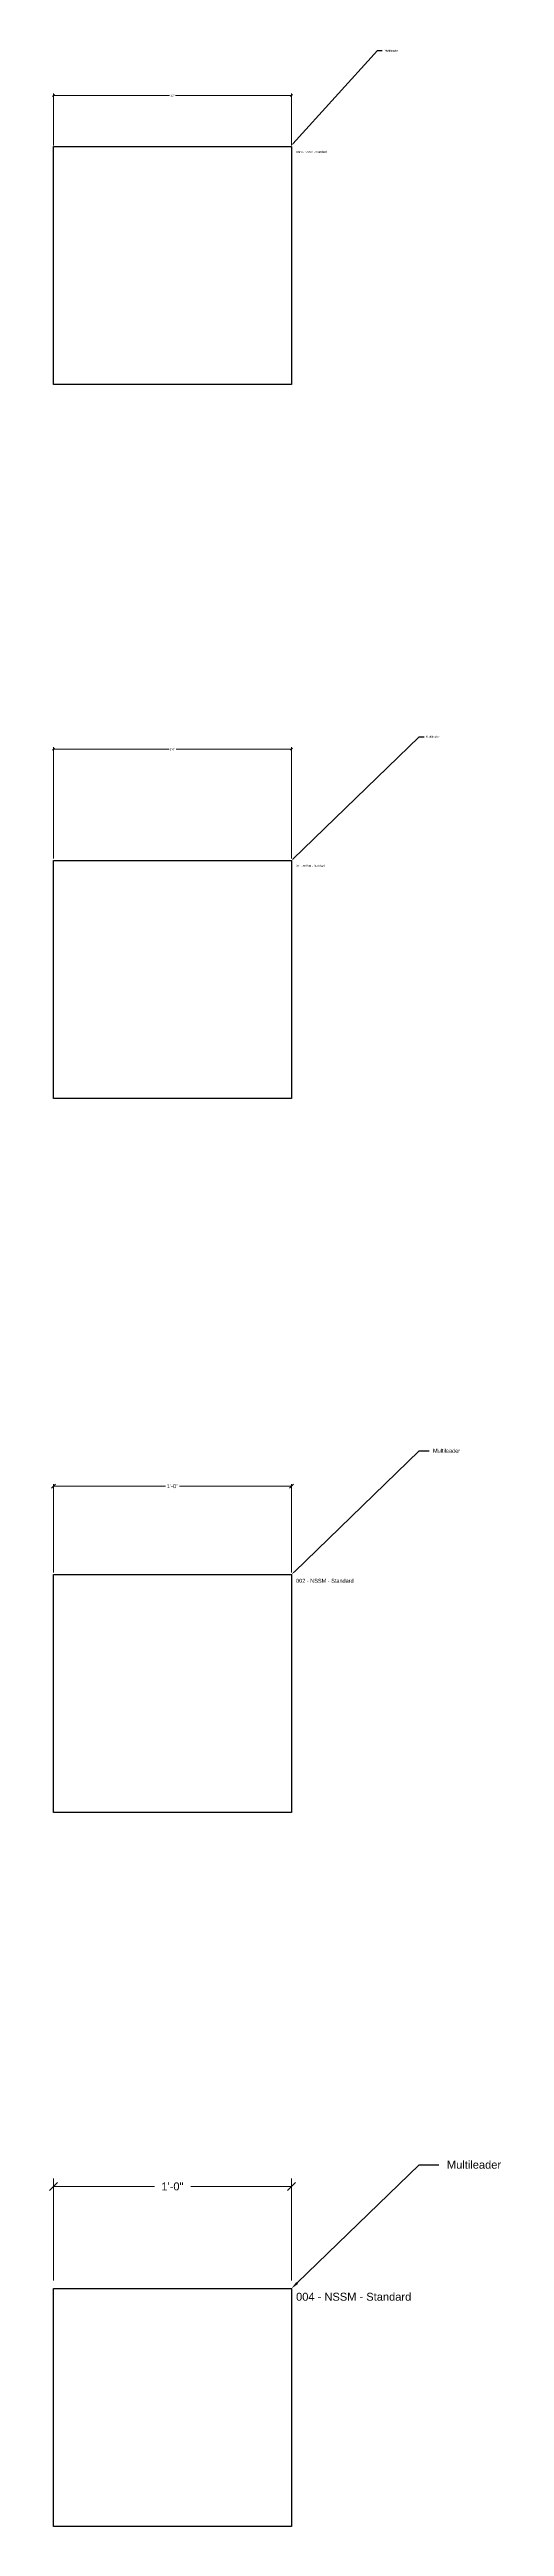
# Model space of a CAD drawing. Header units: inches. Extents: x -293 to 39679, y -468 to 488.
# Drawn here: x -210.1 to -187.2, y 1.2 to 126.1 of the extents above; entities that cross this region are included whole.
import ezdxf
from ezdxf import colors
from ezdxf.entities.mleader import LeaderData, LeaderLine
from ezdxf.math import Vec2, Vec3

# ---------------------------------------------------------------- set-up
doc = ezdxf.new("R2010")
doc.units = ezdxf.units.IN
doc.header["$MEASUREMENT"] = 0
doc.layers.get('Defpoints').update_dxf_attribs({"color": 3})
doc.layers.add('NSE-Call-Outs', color=51, linetype='Continuous', lineweight=13)
doc.layers.add('NSE-Dimensions', color=51, linetype='Continuous', lineweight=13)
doc.styles.add('001 - NSSM - Standard', font='arial.ttf', dxfattribs={"height": 0.1})
doc.styles.add('002 - NSSM - Standard', font='arial.ttf', dxfattribs={"height": 0.2})
doc.styles.add('004 - NSSM - Standard', font='arial.ttf', dxfattribs={"height": 0.4})
doc.styles.add('Anno - NSSM - Standard', font='arial.ttf', dxfattribs={"height": 0.1})
doc.dimstyles.new('001 - NSSM - Standard', dxfattribs={"dimtxt": 0.1, "dimasz": 0.1, "dimexe": 0.1, "dimexo": 0.1, "dimgap": 0.05, "dimtad": 0, "dimtih": 1, "dimtoh": 1, "dimdec": 4, "dimzin": 3, "dimdsep": 46, "dimlunit": 4, "dimtxsty": '001 - NSSM - Standard', "dimblk": 'OBLIQUE', "dimcen": 0.1, "dimclrd": 256, "dimclre": 256, "dimclrt": 256, "dimadec": 0, "dimazin": 0, "dimtfac": 0.7, "dimtdec": 4, "dimtmove": 1, "dimatfit": 2, "dimfxl": 1, "dimtfill": 1, "dimtfillclr": 11, "dimfrac": 1, "dimtolj": 1, "dimtzin": 0, "dimlwd": 0, "dimlwe": 0, "dimarcsym": 0})
doc.dimstyles.new('002 - NSSM - Standard', dxfattribs={"dimtxt": 0.2, "dimasz": 0.2, "dimexe": 0.1, "dimexo": 0.1, "dimgap": 0.1, "dimtad": 0, "dimtih": 1, "dimtoh": 1, "dimdec": 4, "dimzin": 3, "dimdsep": 46, "dimlunit": 4, "dimtxsty": '002 - NSSM - Standard', "dimblk": 'OBLIQUE', "dimcen": 0.2, "dimclrd": 256, "dimclre": 256, "dimclrt": 256, "dimadec": 0, "dimazin": 0, "dimtfac": 0.7, "dimtdec": 4, "dimtmove": 1, "dimatfit": 2, "dimfxl": 1, "dimtfill": 1, "dimtfillclr": 11, "dimfrac": 1, "dimtolj": 1, "dimtzin": 0, "dimlwd": 0, "dimlwe": 0, "dimarcsym": 0})
doc.dimstyles.new('004 - NSSM - Standard', dxfattribs={"dimtxt": 0.4, "dimasz": 0.4, "dimexe": 0.4, "dimexo": 0.4, "dimgap": 0.4, "dimtad": 0, "dimtih": 1, "dimtoh": 1, "dimdec": 4, "dimzin": 3, "dimdsep": 46, "dimlunit": 4, "dimtxsty": '004 - NSSM - Standard', "dimblk": 'OBLIQUE', "dimcen": 0.4, "dimclrd": 51, "dimclre": 51, "dimclrt": 256, "dimadec": 0, "dimazin": 0, "dimtfac": 0.7, "dimtdec": 4, "dimtmove": 1, "dimatfit": 2, "dimfxl": 1, "dimtfill": 1, "dimtfillclr": 11, "dimfrac": 1, "dimtolj": 1, "dimtzin": 0, "dimlwd": 0, "dimlwe": 0, "dimarcsym": 0})
doc.dimstyles.new('Anno - NSSM - Standard', dxfattribs={"dimtxt": 0.1, "dimasz": 0.1, "dimexe": 0.1, "dimexo": 0.0625, "dimgap": 0.05, "dimtad": 0, "dimtih": 1, "dimtoh": 1, "dimdec": 4, "dimzin": 3, "dimdsep": 46, "dimlunit": 5, "dimtxsty": 'Anno - NSSM - Standard', "dimblk": 'OBLIQUE', "dimcen": 0.1, "dimclrd": 256, "dimclre": 256, "dimclrt": 256, "dimadec": 0, "dimazin": 0, "dimtfac": 0.7, "dimtdec": 4, "dimtmove": 1, "dimatfit": 2, "dimfxl": 1, "dimtfill": 1, "dimtfillclr": 11, "dimfrac": 1, "dimtolj": 1, "dimtzin": 0, "dimlwd": 0, "dimlwe": 0, "dimarcsym": 0})

# ---------------------------------------------------------------- blocks, each defined once
blk = doc.blocks.new('_Oblique')
at = {"color": 0, "linetype": 'ByBlock', "lineweight": -2}
blk.add_line((-0.5, -0.5), (0.5, 0.5), dxfattribs=at)
blk = doc.blocks.new('*D10')
at = {"layer": 'Defpoints', "color": 0, "transparency": 16777216}
for p in [(-209.94, 123.81), (-209.94, 121.24), (-197.94, 121.24)]:
    blk.add_point(p, dxfattribs=at)
at = {"layer": 'NSE-Dimensions', "lineweight": 0, "transparency": 16777216}
for p, q in [((-209.94, 121.3), (-209.94, 123.91)), ((-209.94, 123.81), (-204.08, 123.81)), ((-197.94, 123.81), (-203.79, 123.81)), ((-197.94, 121.3), (-197.94, 123.91))]:
    blk.add_line(p, q, dxfattribs=at)
at = {"layer": 'NSE-Dimensions', "lineweight": 0, "transparency": 16777216, "xscale": 0.1, "yscale": 0.1, "zscale": 0.1, "rotation": 180}
blk.add_blockref('_Oblique', (-209.94, 123.81), dxfattribs=at)
at = {"layer": 'NSE-Dimensions', "lineweight": 0, "transparency": 16777216, "xscale": 0.1, "yscale": 0.1, "zscale": 0.1}
blk.add_blockref('_Oblique', (-197.94, 123.81), dxfattribs=at)
at = {"layer": 'NSE-Dimensions', "transparency": 16777216, "insert": (-203.94, 123.81), "char_height": 0.1, "attachment_point": 5, "style": 'Anno - NSSM - Standard', "bg_fill": 3, "box_fill_scale": 1.25, "bg_fill_color": 256, "bg_fill_true_color": 13158600, "bg_fill_transparency": 0}
blk.add_mtext('\\A1;12"', dxfattribs=at)
blk = doc.blocks.new('*D11')
at = {"layer": 'Defpoints', "color": 0, "transparency": 16777216}
for p in [(-209.94, 90.85), (-209.94, 85.24), (-197.94, 85.24)]:
    blk.add_point(p, dxfattribs=at)
at = {"layer": 'NSE-Dimensions', "lineweight": 0, "transparency": 16777216}
for p, q in [((-209.94, 85.34), (-209.94, 90.95)), ((-209.94, 90.85), (-204.11, 90.85)), ((-197.94, 90.85), (-203.76, 90.85)), ((-197.94, 85.34), (-197.94, 90.95))]:
    blk.add_line(p, q, dxfattribs=at)
at = {"layer": 'NSE-Dimensions', "lineweight": 0, "transparency": 16777216, "xscale": 0.1, "yscale": 0.1, "zscale": 0.1, "rotation": 180}
blk.add_blockref('_Oblique', (-209.94, 90.85), dxfattribs=at)
at = {"layer": 'NSE-Dimensions', "lineweight": 0, "transparency": 16777216, "xscale": 0.1, "yscale": 0.1, "zscale": 0.1}
blk.add_blockref('_Oblique', (-197.94, 90.85), dxfattribs=at)
at = {"layer": 'NSE-Dimensions', "transparency": 16777216, "insert": (-203.94, 90.85), "char_height": 0.1, "attachment_point": 5, "style": '001 - NSSM - Standard', "bg_fill": 3, "box_fill_scale": 1.25, "bg_fill_color": 256, "bg_fill_true_color": 13158600, "bg_fill_transparency": 0}
blk.add_mtext('\\A1;1\'-0"', dxfattribs=at)
blk = doc.blocks.new('*D12')
at = {"layer": 'Defpoints', "color": 0, "transparency": 16777216}
for p in [(-197.94, 53.69), (-209.94, 49.24), (-197.94, 49.24)]:
    blk.add_point(p, dxfattribs=at)
at = {"layer": 'NSE-Dimensions', "lineweight": 0, "transparency": 16777216}
for p, q in [((-209.94, 49.34), (-209.94, 53.79)), ((-197.94, 49.34), (-197.94, 53.79)), ((-209.94, 53.69), (-204.29, 53.69)), ((-197.94, 53.69), (-203.58, 53.69))]:
    blk.add_line(p, q, dxfattribs=at)
at = {"layer": 'NSE-Dimensions', "lineweight": 0, "transparency": 16777216, "xscale": 0.2, "yscale": 0.2, "zscale": 0.2, "rotation": 180}
blk.add_blockref('_Oblique', (-209.94, 53.69), dxfattribs=at)
at = {"layer": 'NSE-Dimensions', "lineweight": 0, "transparency": 16777216, "xscale": 0.2, "yscale": 0.2, "zscale": 0.2}
blk.add_blockref('_Oblique', (-197.94, 53.69), dxfattribs=at)
at = {"layer": 'NSE-Dimensions', "transparency": 16777216, "insert": (-203.94, 53.69), "char_height": 0.2, "attachment_point": 5, "style": '002 - NSSM - Standard', "bg_fill": 3, "box_fill_scale": 1.25, "bg_fill_color": 256, "bg_fill_true_color": 13158600, "bg_fill_transparency": 0}
blk.add_mtext('\\A1;1\'-0"', dxfattribs=at)
blk = doc.blocks.new('*D13')
at = {"layer": 'Defpoints', "color": 0, "transparency": 16777216}
for p in [(-209.94, 18.38), (-209.94, 13.24), (-197.94, 13.24)]:
    blk.add_point(p, dxfattribs=at)
at = {"layer": 'NSE-Dimensions', "color": 51, "lineweight": 0, "transparency": 16777216}
for p, q in [((-209.94, 13.64), (-209.94, 18.78)), ((-197.94, 13.64), (-197.94, 18.78)), ((-209.94, 18.38), (-204.85, 18.38)), ((-197.94, 18.38), (-203.02, 18.38))]:
    blk.add_line(p, q, dxfattribs=at)
at = {"layer": 'NSE-Dimensions', "color": 51, "lineweight": 0, "transparency": 16777216, "xscale": 0.4, "yscale": 0.4, "zscale": 0.4, "rotation": 180}
blk.add_blockref('_Oblique', (-209.94, 18.38), dxfattribs=at)
at = {"layer": 'NSE-Dimensions', "color": 51, "lineweight": 0, "transparency": 16777216, "xscale": 0.4, "yscale": 0.4, "zscale": 0.4}
blk.add_blockref('_Oblique', (-197.94, 18.38), dxfattribs=at)
at = {"layer": 'NSE-Dimensions', "transparency": 16777216, "insert": (-203.94, 18.38), "char_height": 0.4, "attachment_point": 5, "style": '004 - NSSM - Standard', "bg_fill": 3, "box_fill_scale": 1.25, "bg_fill_color": 256, "bg_fill_true_color": 13158600, "bg_fill_transparency": 0}
blk.add_mtext('\\A1;1\'-0"', dxfattribs=at)

msp = doc.modelspace()

# ---------------------------------------------------------------- linework, layer by layer
at = {"layer": 'Defpoints'}
for points in [[(-209.93558, 121.23692), (-197.93558, 121.23692), (-197.93558, 109.23692), (-209.93558, 109.23692)], [(-209.93558, 85.23692), (-197.93558, 85.23692), (-197.93558, 73.23692), (-209.93558, 73.23692)], [(-209.93558, 49.23692), (-197.93558, 49.23692), (-197.93558, 37.23692), (-209.93558, 37.23692)], [(-209.93558, 13.23692), (-197.93558, 13.23692), (-197.93558, 1.23692), (-209.93558, 1.23692)]]:
    msp.add_lwpolyline(points, close=True, dxfattribs=at)

# ---------------------------------------------------------------- texts
at = {"layer": 'NSE-Call-Outs', "attachment_point": 1}
for s, width, insert, char_height, style in [('001 - NSSM - Standard', 1.545868, (-197.7066, 85.0205), 0.1, '001 - NSSM - Standard'), ('002 - NSSM - Standard', 3.8825908, (-197.7066, 49.0205), 0.2, '002 - NSSM - Standard'), ('004 - NSSM - Standard', 10.9465967, (-197.7066, 13.0205), 0.4, '004 - NSSM - Standard')]:
    msp.add_mtext_dynamic_manual_height_columns(s, width=width, gutter_width=0.5, heights=[0], dxfattribs=dict(at, insert=insert, char_height=char_height, style=style))

# ---------------------------------------------------------------- leaders
at = {"layer": 'NSE-Call-Outs'}
ml = msp.add_multileader_mtext('Standard', dxfattribs=at)
ml.set_content('\\A1;{\\H1x;Multileader}', color=256, style='Anno - NSSM - Standard')
ml.set_leader_properties(color=256)
ml.build(insert=Vec2(0, 0))
ml.multileader.update_dxf_attribs({"dogleg_length": 0.25, "arrow_head_size": 0.1})
ctx = ml.context
ctx.base_point, ctx.char_height, ctx.arrow_head_size, ctx.landing_gap_size, ctx.plane_origin = Vec3(-193.35787, 126.07462), 0.1, 0.1, 0.1, Vec3(-197.93558, 121.29942)
notes = []
notes.append((ctx, [(0, (1, 1, 0), (-193.60787, 126.07462), (1, 0), 0.25, [(0, [(-197.93558, 121.29942)], 0, [])])]))
ctx.mtext.insert, ctx.mtext.flow_direction = Vec3(-193.25787, 126.12544), 5
for ctx, leaders in notes:
    for number, flags, end, landing, length, lines in leaders:
        leader = LeaderData()
        leader.index, (leader.has_last_leader_line, leader.has_dogleg_vector, leader.attachment_direction) = number, flags
        leader.last_leader_point, leader.dogleg_vector, leader.dogleg_length = Vec3(end), Vec3(landing), length
        for number, points, colour, breaks in lines:
            line = LeaderLine()
            line.index, line.vertices, line.color, line.breaks = number, Vec3.list(points), colors.encode_raw_color(colour), breaks
            leader.lines.append(line)
        ctx.leaders.append(leader)

# ---------------------------------------------------------------- next in the draw order: dimensions: what is measured, and where the dimension line sits
at = {"layer": 'NSE-Dimensions'}
dim = msp.add_linear_dim(base=(-209.93558, 123.81148), p1=(-197.93558, 121.23692), p2=(-209.93558, 121.23692), dimstyle='Anno - NSSM - Standard', override={"dimscale": 0, "dimpost": '"', "dimtix": 0, "dimtofl": 1, "dimtmove": 1, "dimatfit": 2}, dxfattribs=at)
dim.commit()
dim.dimension.update_dxf_attribs({"geometry": '*D10', "text_midpoint": (-203.93558, 123.81148)})
for base, p1, p2, dimstyle, picture, middle in [((-209.93558, 90.84501), (-197.93558, 85.23692), (-209.93558, 85.23692), '001 - NSSM - Standard', '*D11', (-203.93558, 90.84501)), ((-197.93558, 53.68713), (-209.93558, 49.23692), (-197.93558, 49.23692), '002 - NSSM - Standard', '*D12', (-203.93558, 53.68713)), ((-209.93558, 18.38416), (-197.93558, 13.23692), (-209.93558, 13.23692), '004 - NSSM - Standard', '*D13', (-203.93558, 18.38416))]:
    dim = msp.add_linear_dim(base=base, p1=p1, p2=p2, dimstyle=dimstyle, dxfattribs=at)
    dim.commit()
    dim.dimension.update_dxf_attribs({"geometry": picture, "text_midpoint": middle})

# ---------------------------------------------------------------- next in the draw order: texts
at = {"layer": 'NSE-Call-Outs', "insert": (-197.7066, 121.0205), "char_height": 0.1, "width": 1.545868, "attachment_point": 1, "style": 'Anno - NSSM - Standard'}
msp.add_mtext('Anno - NSSM - Standard', dxfattribs=at)

# ---------------------------------------------------------------- next in the draw order: leaders
at = {"layer": 'NSE-Call-Outs'}
ml = msp.add_multileader_mtext('Standard', dxfattribs=at)
ml.set_content('Multileader', color=256, style='001 - NSSM - Standard')
ml.set_leader_properties(color=256)
ml.build(insert=Vec2(0, 0))
ml.multileader.update_dxf_attribs({"dogleg_length": 0.25, "arrow_head_size": 0.1})
ctx = ml.context
ctx.base_point, ctx.char_height, ctx.arrow_head_size, ctx.landing_gap_size, ctx.plane_origin = Vec3(-191.25237, 91.47516), 0.1, 0.1, 0.1, Vec3(-197.93558, 85.23692)
notes = []
notes.append((ctx, [(0, (1, 1, 0), (-191.50237, 91.47516), (1, 0), 0.25, [(0, [(-197.93558, 85.23692)], 0, [])])]))
ctx.mtext.insert, ctx.mtext.flow_direction = Vec3(-191.15237, 91.52598), 5
ml = msp.add_multileader_mtext('Standard', dxfattribs=at)
ml.set_content('Multileader', color=256, style='002 - NSSM - Standard')
ml.set_leader_properties(color=256)
ml.build(insert=Vec2(0, 0))
ml.multileader.update_dxf_attribs({"dogleg_length": 0.5, "arrow_head_size": 0.2})
ctx = ml.context
ctx.base_point, ctx.char_height, ctx.arrow_head_size, ctx.landing_gap_size, ctx.plane_origin = Vec3(-191.00237, 55.47516), 0.2, 0.2, 0.2, Vec3(-197.93558, 49.23692)
notes.append((ctx, [(0, (1, 1, 0), (-191.50237, 55.47516), (1, 0), 0.5, [(0, [(-197.93558, 49.23692)], 0, [])])]))
ctx.mtext.insert, ctx.mtext.flow_direction = Vec3(-190.80237, 55.5768), 5
ml = msp.add_multileader_mtext('Standard', dxfattribs=at)
ml.set_content('Multileader', color=256, style='004 - NSSM - Standard')
ml.set_leader_properties(color=256)
ml.build(insert=Vec2(0, 0))
ml.multileader.update_dxf_attribs({"dogleg_length": 1, "arrow_head_size": 0.4})
ctx = ml.context
ctx.base_point, ctx.char_height, ctx.arrow_head_size, ctx.landing_gap_size, ctx.plane_origin = Vec3(-190.50237, 19.47516), 0.4, 0.4, 0.4, Vec3(-197.93558, 13.23692)
notes.append((ctx, [(0, (1, 1, 0), (-191.50237, 19.47516), (1, 0), 1, [(0, [(-197.93558, 13.23692)], 0, [])])]))
ctx.mtext.insert, ctx.mtext.flow_direction = Vec3(-190.10237, 19.67843), 5
for ctx, leaders in notes:
    for number, flags, end, landing, length, lines in leaders:
        leader = LeaderData()
        leader.index, (leader.has_last_leader_line, leader.has_dogleg_vector, leader.attachment_direction) = number, flags
        leader.last_leader_point, leader.dogleg_vector, leader.dogleg_length = Vec3(end), Vec3(landing), length
        for number, points, colour, breaks in lines:
            line = LeaderLine()
            line.index, line.vertices, line.color, line.breaks = number, Vec3.list(points), colors.encode_raw_color(colour), breaks
            leader.lines.append(line)
        ctx.leaders.append(leader)

doc.saveas('drawing.dxf')
